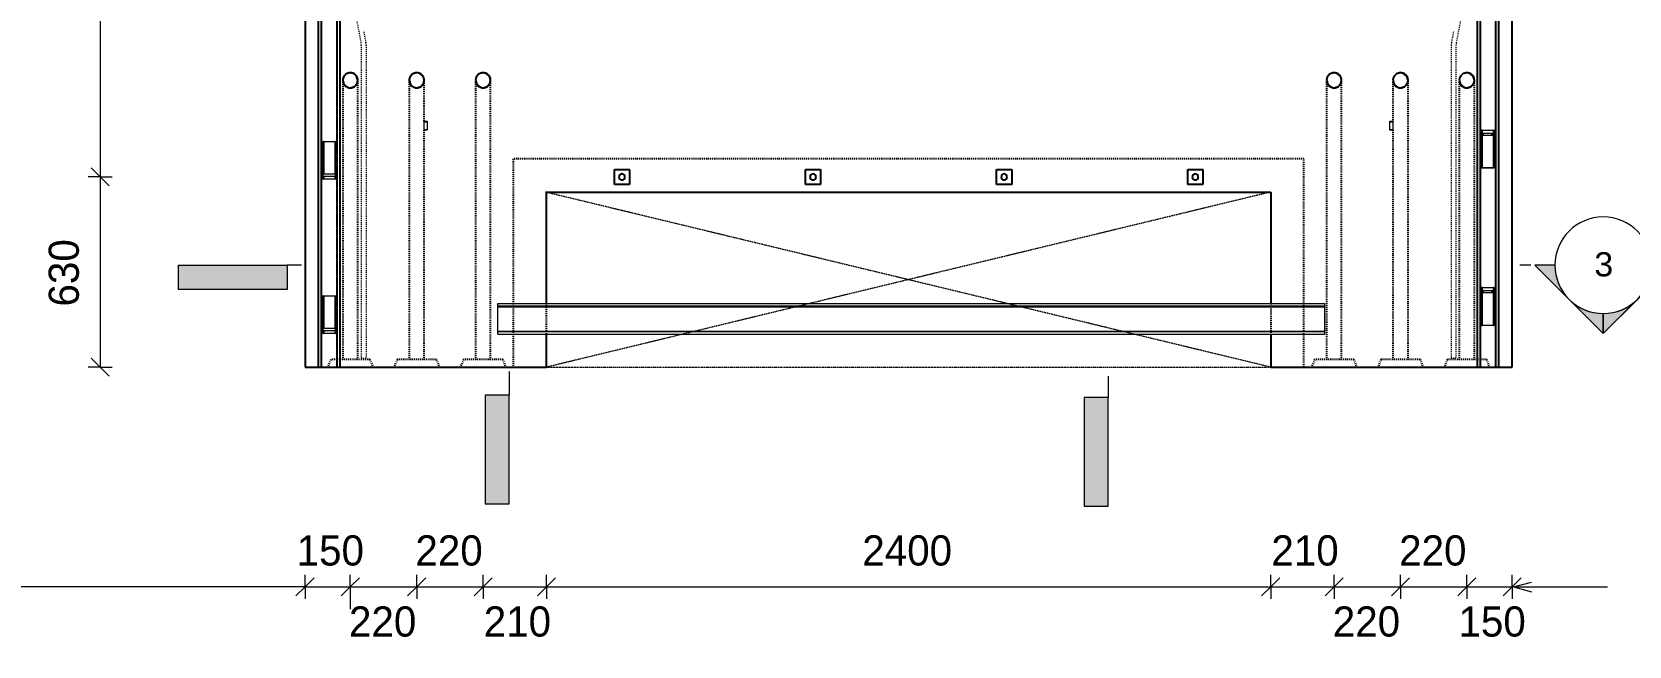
# Model space of a CAD drawing. Header units: millimetres. Extents: x -34201 to -21230, y 2346 to 10832.
# Drawn here: x -31355 to -26063, y 2346 to 4380 of the extents above; entities that cross this region are included whole.
import ezdxf

# ---------------------------------------------------------------- set-up
doc = ezdxf.new("R2010")
doc.units = ezdxf.units.MM
doc.linetypes.add('Dash', pattern=[6.36, 3.18, -3.18])
doc.linetypes.add('Overhead', pattern=[3.97, 2.38, -1.59])
for name, color, linetype, lineweight in [('A-ANNO-DIMS', 211, 'Continuous', 9), ('A-ANNO-DIMS-40', 211, 'Continuous', 9), ('A-DETL-MBND', 5, 'Continuous', 18), ('A-FLOR-OVHD', 1, 'Overhead', 18), ('A-GENM', 13, 'Continuous', 18), ('A-GENM-HDLN', 13, 'Dash', 18), ('A-WALL', 113, 'Continuous', 25), ('A-WALL-HDLN', 110, 'Dash', 25), ('G-ANNO-SYMB', 111, 'Continuous', 9), ('G-ANNO-TEXT', 231, 'Continuous', 9), ('S-BEAM', 12, 'Continuous', 18), ('S-RBAR', 171, 'Continuous', 18)]:
    doc.layers.add(name, color=color, linetype=linetype, lineweight=lineweight)
doc.styles.add('Arial', font='arial.ttf', dxfattribs={"height": 80})
doc.styles.add('Nirmala UI Semilight', font='NirmalaS.ttf', dxfattribs={"height": 100})
doc.dimstyles.new('Diagonal_-_2_5mm_NI_UI', dxfattribs={"dimscale": 304.8, "dimtxt": 104.736395, "dimasz": 0.19685, "dimexe": 0.131234, "dimexo": 0.0625, "dimgap": 0.131234, "dimtad": 1, "dimdec": 4, "dimzin": 0, "dimdsep": 46, "dimtxsty": 'Nirmala UI Semilight', "dimblk1": 'OBLIQUE', "dimblk2": 'OBLIQUE', "dimsah": 1, "dimcen": 0.09, "dimazin": 0, "dimtfac": 1, "dimtdec": 4, "dimtix": 1, "dimtmove": 0, "dimatfit": 3, "dimfxl": 0.131234, "dimfxlon": 1, "dimtvp": 1, "dimtolj": 1, "dimtzin": 0, "dimarcsym": 2})
doc.dimstyles.new('Diagonal_-_2_5mm_NI_UI_2', dxfattribs={"dimscale": 304.8, "dimtxt": 104.736395, "dimasz": 0.19685, "dimexe": 0.131234, "dimexo": 0.0625, "dimgap": 0.131234, "dimtad": 1, "dimdec": 4, "dimzin": 0, "dimdsep": 46, "dimtxsty": 'Nirmala UI Semilight', "dimblk1": 'OBLIQUE', "dimblk2": 'OBLIQUE', "dimsah": 1, "dimcen": 0.09, "dimazin": 0, "dimtfac": 1, "dimtdec": 4, "dimtix": 1, "dimtmove": 2, "dimatfit": 3, "dimfxl": 0.131234, "dimfxlon": 1, "dimtvp": 1, "dimtolj": 1, "dimtzin": 0, "dimarcsym": 2})

# ---------------------------------------------------------------- blocks, each defined once
blk = doc.blocks.new('loopbox down bent - Wire Loop-600440-Elevation Front')
at = {"layer": 'A-GENM'}
for p, q in [((-30391.4, 4017.2), (-30391.4, 3906.8)), ((-30390.2, 4017.2), (-30391.4, 4017.2)), ((-30390.2, 4017.2), (-30388.6, 4017.2)), ((-30388.6, 4017.2), (-30388.6, 3908.7)), ((-30388.6, 4017.2), (-30352.2, 4017.2)), ((-30352.2, 4016.3), (-30388.6, 4016.3)), ((-30352.2, 4017.2), (-30350.6, 4017.2)), ((-30352.2, 4017.2), (-30352.2, 3908.7)), ((-30349.4, 4017.2), (-30350.6, 4017.2)), ((-30349.4, 3904.8), (-30349.4, 4017.2)), ((-30391.4, 3906.7), (-30391.4, 3892.3)), ((-30391.4, 3892.3), (-30390.2, 3892.3)), ((-30388.6, 3892.3), (-30390.2, 3892.3)), ((-30388.9, 3908.8), (-30388.7, 3908.8)), ((-30388.7, 3902.7), (-30388.9, 3902.7)), ((-30388.6, 3902.8), (-30388.6, 3892.3)), ((-30388.6, 3893.1), (-30352.2, 3893.1)), ((-30352.2, 3892.3), (-30388.6, 3892.3)), ((-30352.2, 3902.8), (-30352.2, 3892.3)), ((-30350.6, 3892.3), (-30352.2, 3892.3)), ((-30352.1, 3908.8), (-30351.9, 3908.8)), ((-30351.9, 3902.7), (-30352.1, 3902.7)), ((-30350.6, 3892.3), (-30349.4, 3892.3)), ((-30349.4, 3892.3), (-30349.4, 3904.7))]:
    blk.add_line(p, q, dxfattribs=at)
at = {"layer": 'A-GENM', "flags": 128}
for points in [[(-30391.9, 3905.7), (-30390.5, 3908.3), (-30388.9, 3908.8)], [(-30388.9, 3902.7), (-30391.5, 3904.1), (-30391.9, 3905.7)], [(-30351.9, 3908.8), (-30355.9, 3908.8), (-30366.1, 3908.8), (-30378.2, 3908.8), (-30386.9, 3908.8), (-30388.9, 3908.8)], [(-30388.9, 3902.7), (-30384.9, 3902.7), (-30374.7, 3902.7), (-30362.6, 3902.7), (-30353.9, 3902.7), (-30351.9, 3902.7)], [(-30351.9, 3908.8), (-30349.3, 3907.4), (-30348.8, 3905.7)], [(-30348.8, 3905.7), (-30350.2, 3903.2), (-30351.9, 3902.7)]]:
    blk.add_lwpolyline(points, dxfattribs=at)
at = {"layer": 'A-GENM'}
for start_param, end_param in [(0.108567, 0.261672), (2.87992, 3.101861), (5.759587, 6.174619), (3.255247, 3.349095)]:
    blk.add_ellipse((-30384.8, 3905.7), major_axis=(0, 3.04), ratio=0.992467, start_param=start_param, end_param=end_param, dxfattribs=at)
blk = doc.blocks.new('RR spread anchor face based - RR-SA-2_5-150-614724-Elevation Front')
at = {"layer": 'A-GENM'}
for p, q in [((-30055.393947, 5412.25), (-30055.393947, 5414.75)), ((-30055.393947, 5414.75), (-30045.393947, 5414.75)), ((-30055.393947, 5387.25), (-30055.393947, 5412.25)), ((-30055.393947, 5412.25), (-30045.393947, 5412.25)), ((-30045.393947, 5414.75), (-30045.393947, 5412.25)), ((-30045.393947, 5412.25), (-30045.393947, 5387.25)), ((-30055.393947, 5384.75), (-30055.393947, 5387.25)), ((-30055.393947, 5387.25), (-30045.393947, 5387.25)), ((-30045.393947, 5384.75), (-30055.393947, 5384.75)), ((-30045.393947, 5387.25), (-30045.393947, 5384.75))]:
    blk.add_line(p, q, dxfattribs=at)
blk = doc.blocks.new('M_Linear Stiffener-Channel - C100X8-5379209-Elevation Front')
at = {"layer": 'S-BEAM'}
for p, q in [((-29812, 6108.3), (-29812, 6115.8)), ((-29812, 6115.8), (-27072, 6115.8)), ((-29812, 6105.1), (-29812, 6108.3)), ((-29812, 6108.3), (-27072, 6108.3)), ((-29812, 6024.4), (-29812, 6105.1)), ((-29812, 6105.1), (-27072, 6105.1)), ((-27072, 6115.8), (-27072, 6108.3)), ((-27072, 6108.3), (-27072, 6105.1)), ((-27072, 6105.1), (-27072, 6024.4)), ((-29812, 6021.3), (-29812, 6024.4)), ((-29812, 6024.4), (-27072, 6024.4)), ((-29812, 6013.8), (-29812, 6021.3)), ((-27072, 6021.3), (-29812, 6021.3)), ((-29812, 6013.8), (-27072, 6013.8)), ((-27072, 6024.4), (-27072, 6021.3)), ((-27072, 6021.3), (-27072, 6013.8))]:
    blk.add_line(p, q, dxfattribs=at)
blk = doc.blocks.new('loopbox down bent - Wire Loop-V4-Elevation Front')
at = {"layer": 'A-GENM'}
for p, q in [((-26551.4, 5617.2), (-26551.4, 5604.8)), ((-26550.2, 5617.2), (-26551.4, 5617.2)), ((-26550.2, 5617.2), (-26548.6, 5617.2)), ((-26548.6, 5606.7), (-26548.6, 5617.2)), ((-26548.6, 5617.2), (-26512.2, 5617.2)), ((-26512.2, 5616.4), (-26548.6, 5616.4)), ((-26512.2, 5617.2), (-26510.6, 5617.2)), ((-26512.2, 5606.7), (-26512.2, 5617.2)), ((-26509.4, 5617.2), (-26510.6, 5617.2)), ((-26509.4, 5602.8), (-26509.4, 5617.2)), ((-26551.4, 5604.7), (-26551.4, 5492.3)), ((-26548.9, 5606.8), (-26548.7, 5606.8)), ((-26548.7, 5600.7), (-26548.9, 5600.7)), ((-26548.6, 5492.3), (-26548.6, 5600.8)), ((-26512.2, 5492.3), (-26512.2, 5600.8)), ((-26512.1, 5606.8), (-26511.9, 5606.8)), ((-26511.9, 5600.7), (-26512.1, 5600.7)), ((-26509.4, 5492.3), (-26509.4, 5602.7)), ((-26551.4, 5492.3), (-26550.2, 5492.3)), ((-26548.6, 5492.3), (-26550.2, 5492.3)), ((-26548.6, 5493.2), (-26512.2, 5493.2)), ((-26512.2, 5492.3), (-26548.6, 5492.3)), ((-26510.6, 5492.3), (-26512.2, 5492.3)), ((-26510.6, 5492.3), (-26509.4, 5492.3))]:
    blk.add_line(p, q, dxfattribs=at)
at = {"layer": 'A-GENM', "flags": 128}
for points in [[(-26551.9, 5603.7), (-26550.5, 5606.3), (-26548.9, 5606.8)], [(-26548.9, 5600.7), (-26551.5, 5602.1), (-26551.9, 5603.7)], [(-26548.9, 5606.8), (-26546.3, 5605.4), (-26545.9, 5603.7)], [(-26511.9, 5606.8), (-26515.9, 5606.8), (-26526.1, 5606.8), (-26538.2, 5606.8), (-26546.9, 5606.8), (-26548.9, 5606.8)], [(-26545.9, 5603.7), (-26547.3, 5601.2), (-26548.9, 5600.7)], [(-26548.9, 5600.7), (-26544.9, 5600.7), (-26534.7, 5600.7), (-26522.6, 5600.7), (-26513.9, 5600.7), (-26511.9, 5600.7)], [(-26514.9, 5603.7), (-26513.5, 5606.3), (-26511.9, 5606.8)], [(-26511.9, 5600.7), (-26514.4, 5602.1), (-26514.9, 5603.7)], [(-26511.9, 5606.8), (-26509.3, 5605.4), (-26508.8, 5603.7)], [(-26508.8, 5603.7), (-26510.2, 5601.2), (-26511.9, 5600.7)]]:
    blk.add_lwpolyline(points, dxfattribs=at)
at = {"layer": 'A-GENM'}
for start_param, end_param in [(2.617994, 3.033026), (0.113655, 0.207502), (6.021513, 6.243453), (3.250159, 3.403265)]:
    blk.add_ellipse((-26515.9, 5603.7), major_axis=(0, 3.04), ratio=0.992467, start_param=start_param, end_param=end_param, dxfattribs=at)
at = {"layer": 'A-GENM-HDLN'}
for p, q in [((-26550.6, 5606.3), (-26550.6, 5617.2)), ((-26550.6, 5616.4), (-26550.6, 5617.2)), ((-26548.6, 5616.4), (-26550.6, 5616.4)), ((-26510.2, 5616.4), (-26512.1, 5616.4)), ((-26510.2, 5601.4), (-26510.2, 5617.2)), ((-26510.2, 5617.2), (-26510.2, 5616.4)), ((-26550.6, 5492.3), (-26550.6, 5606.1)), ((-26548.6, 5600.8), (-26548.6, 5606.7)), ((-26512.2, 5600.8), (-26512.2, 5606.7)), ((-26510.2, 5492.3), (-26510.2, 5601.2)), ((-26550.6, 5493.2), (-26548.6, 5493.2)), ((-26550.6, 5492.3), (-26550.6, 5493.2)), ((-26512.1, 5493.2), (-26510.2, 5493.2)), ((-26510.2, 5493.2), (-26510.2, 5492.3))]:
    blk.add_line(p, q, dxfattribs=at)
for start_param, end_param in [(0.223854, 1.570796), (1.570796, 2.617994), (5.759587, 6.021386), (3.403392, 3.665191)]:
    blk.add_ellipse((-26515.9, 5603.7), major_axis=(0, 3.04), ratio=0.992467, start_param=start_param, end_param=end_param, dxfattribs=at)
blk = doc.blocks.new('Detail View - M_Section Tail - Filled Horizontal-14034-Elevation Front')
at = {"layer": 'G-ANNO-SYMB'}
blk.add_hatch(color=256, dxfattribs=at).paths.add_polyline_path([(-30510, 3527.3), (-30510, 3607.3), (-30870, 3607.3), (-30870, 3527.3)])
for p, q in [((-30870, 3527.3), (-30870, 3607.3)), ((-30870, 3607.3), (-30510, 3607.3)), ((-30510, 3607.3), (-30510, 3527.3)), ((-30510, 3527.3), (-30870, 3527.3))]:
    blk.add_line(p, q, dxfattribs=at)
blk = doc.blocks.new('Detail View - M_Section Head - Filled SHOP DWG-600895-Elevation Front')
at = {"layer": 'G-ANNO-SYMB'}
h = blk.add_hatch(color=256, dxfattribs=at)
edge = h.paths.add_edge_path()
edge.add_line((-26374.8, 3607.3), (-26308.5, 3607.3))
edge.add_arc((-26148.5, 3607.3), 160, 180, 225)
edge.add_line((-26261.6, 3494.2), (-26374.8, 3607.3))
h = blk.add_hatch(color=256, dxfattribs=at)
edge = h.paths.add_edge_path()
edge.add_line((-25922.2, 3607.3), (-26035.4, 3494.2))
edge.add_arc((-26148.5, 3607.3), 160, 315, 360)
edge.add_line((-25988.5, 3607.3), (-25922.2, 3607.3))
h = blk.add_hatch(color=256, dxfattribs=at)
edge = h.paths.add_edge_path()
edge.add_line((-26148.5, 3381.1), (-26261.6, 3494.2))
edge.add_arc((-26148.5, 3607.3), 160, 225, 270)
edge.add_line((-26148.5, 3447.3), (-26148.5, 3381.1))
h = blk.add_hatch(color=256, dxfattribs=at)
edge = h.paths.add_edge_path()
edge.add_line((-26148.5, 3381.1), (-26148.5, 3447.3))
edge.add_arc((-26148.5, 3607.3), 160, 270, 315)
edge.add_line((-26035.4, 3494.2), (-26148.5, 3381.1))
for p, q in [((-26148.5, 3381.1), (-26374.8, 3607.3)), ((-26308.5, 3607.3), (-26374.8, 3607.3)), ((-26374.8, 3607.3), (-26261.6, 3494.2)), ((-26308.5, 3607.3), (-26374.8, 3607.3)), ((-26148.5, 3381.1), (-25922.2, 3607.3)), ((-26035.4, 3494.2), (-25922.2, 3607.3)), ((-25988.5, 3607.3), (-25922.2, 3607.3)), ((-25922.2, 3607.3), (-25988.5, 3607.3)), ((-26261.6, 3494.2), (-26148.5, 3381.1)), ((-26148.5, 3381.1), (-26035.4, 3494.2)), ((-26148.5, 3447.3), (-26148.5, 3381.1)), ((-26148.5, 3381.1), (-26148.5, 3447.3))]:
    blk.add_line(p, q, dxfattribs=at)
for start, end in [(360, 180), (180, 360), (180, 225), (315, 0), (225, 270), (270, 315)]:
    blk.add_arc((-26148.5, 3607.3), 160, start, end, dxfattribs=at)
blk = doc.blocks.new('DIMBLOCK38-Elevation Front')
at = {"layer": 'A-ANNO-DIMS-40'}
for p, q in [((-30450.4, 2542.5), (-30480.4, 2512.5)), ((-30450.4, 2542.5), (-30450.4, 2582.5)), ((-30450.4, 2542.5), (-30420.4, 2572.5)), ((-30450.4, 2542.5), (-30300.4, 2542.5)), ((-30450.4, 2542.5), (-30450.4, 2502.5)), ((-30300.4, 2542.5), (-30330.4, 2512.5)), ((-30300.4, 2542.5), (-30300.4, 2582.5)), ((-30300.4, 2542.5), (-30270.4, 2572.5)), ((-30300.4, 2542.5), (-30300.4, 2468.4))]:
    blk.add_line(p, q, dxfattribs=at)
at = {"layer": 'A-ANNO-DIMS-40', "color": 0, "insert": (-30478.2, 2713), "char_height": 100, "width": 246.797, "attachment_point": 1, "line_spacing_factor": 1.142579, "style": 'Nirmala UI Semilight'}
blk.add_mtext('150', dxfattribs=at)
blk = doc.blocks.new('_Oblique')
at = {"color": 0, "linetype": 'ByBlock', "lineweight": -2}
blk.add_line((-0.5, -0.5), (0.5, 0.5), dxfattribs=at)
blk = doc.blocks.new('DIMBLOCK39-Elevation Front')
at = {"layer": 'A-ANNO-DIMS-40'}
for p, q in [((-30300.4, 2542.5), (-30330.4, 2512.5)), ((-30300.4, 2542.5), (-30300.4, 2582.5)), ((-30300.4, 2542.5), (-30270.4, 2572.5)), ((-30300.4, 2542.5), (-30080.4, 2542.5)), ((-30300.4, 2542.5), (-30300.4, 2468.4)), ((-30080.4, 2542.5), (-30110.4, 2512.5)), ((-30080.4, 2542.5), (-30080.4, 2582.5)), ((-30080.4, 2542.5), (-30050.4, 2572.5)), ((-30080.4, 2542.5), (-30080.4, 2502.5))]:
    blk.add_line(p, q, dxfattribs=at)
at = {"layer": 'A-ANNO-DIMS-40', "color": 0, "insert": (-30304.7, 2477.7), "char_height": 100, "width": 274.219, "attachment_point": 1, "line_spacing_factor": 1.142579, "style": 'Nirmala UI Semilight'}
blk.add_mtext('220', dxfattribs=at)
blk = doc.blocks.new('DIMBLOCK40-Elevation Front')
at = {"layer": 'A-ANNO-DIMS-40'}
for p, q in [((-30080.4, 2542.5), (-30110.4, 2512.5)), ((-30080.4, 2542.5), (-30080.4, 2582.5)), ((-30080.4, 2542.5), (-30050.4, 2572.5)), ((-30080.4, 2542.5), (-29860.4, 2542.5)), ((-30080.4, 2542.5), (-30080.4, 2502.5)), ((-29860.4, 2542.5), (-29890.4, 2512.5)), ((-29860.4, 2542.5), (-29860.4, 2582.5)), ((-29860.4, 2542.5), (-29830.4, 2572.5)), ((-29860.4, 2542.5), (-29860.4, 2502.5))]:
    blk.add_line(p, q, dxfattribs=at)
at = {"layer": 'A-ANNO-DIMS-40', "color": 0, "insert": (-30084.7, 2713), "char_height": 100, "width": 274.219, "attachment_point": 1, "line_spacing_factor": 1.142579, "style": 'Nirmala UI Semilight'}
blk.add_mtext('220', dxfattribs=at)
blk = doc.blocks.new('DIMBLOCK41-Elevation Front')
at = {"layer": 'A-ANNO-DIMS-40'}
for p, q in [((-29860.4, 2542.5), (-29890.4, 2512.5)), ((-29860.4, 2542.5), (-29860.4, 2582.5)), ((-29860.4, 2542.5), (-29830.4, 2572.5)), ((-29860.4, 2542.5), (-29650.4, 2542.5)), ((-29860.4, 2542.5), (-29860.4, 2502.5)), ((-29650.4, 2542.5), (-29680.4, 2512.5)), ((-29650.4, 2542.5), (-29650.4, 2582.5)), ((-29650.4, 2542.5), (-29620.4, 2572.5)), ((-29650.4, 2542.5), (-29650.4, 2502.5))]:
    blk.add_line(p, q, dxfattribs=at)
at = {"layer": 'A-ANNO-DIMS-40', "color": 0, "insert": (-29858.2, 2477.7), "char_height": 100, "width": 246.797, "attachment_point": 1, "line_spacing_factor": 1.142579, "style": 'Nirmala UI Semilight'}
blk.add_mtext('210', dxfattribs=at)
blk = doc.blocks.new('DIMBLOCK42-Elevation Front')
at = {"layer": 'A-ANNO-DIMS-40'}
for p, q in [((-29650.4, 2542.5), (-29680.4, 2512.5)), ((-29650.4, 2542.5), (-29650.4, 2582.5)), ((-29650.4, 2542.5), (-29620.4, 2572.5)), ((-29650.4, 2542.5), (-27250.4, 2542.5)), ((-29650.4, 2542.5), (-29650.4, 2502.5)), ((-27250.4, 2542.5), (-27280.4, 2512.5)), ((-27250.4, 2542.5), (-27250.4, 2582.5)), ((-27250.4, 2542.5), (-27220.4, 2572.5)), ((-27250.4, 2542.5), (-27250.4, 2502.5))]:
    blk.add_line(p, q, dxfattribs=at)
at = {"layer": 'A-ANNO-DIMS-40', "color": 0, "insert": (-28603.7, 2713), "char_height": 100, "width": 367.91, "attachment_point": 1, "line_spacing_factor": 1.142579, "style": 'Nirmala UI Semilight'}
blk.add_mtext('2400', dxfattribs=at)
blk = doc.blocks.new('DIMBLOCK43-Elevation Front')
at = {"layer": 'A-ANNO-DIMS-40'}
for p, q in [((-27250.4, 2542.5), (-27280.4, 2512.5)), ((-27250.4, 2542.5), (-27250.4, 2582.5)), ((-27250.4, 2542.5), (-27220.4, 2572.5)), ((-27250.4, 2542.5), (-27040.4, 2542.5)), ((-27250.4, 2542.5), (-27250.4, 2502.5)), ((-27040.4, 2542.5), (-27070.4, 2512.5)), ((-27040.4, 2542.5), (-27040.4, 2582.5)), ((-27040.4, 2542.5), (-27010.4, 2572.5)), ((-27040.4, 2542.5), (-27040.4, 2502.5))]:
    blk.add_line(p, q, dxfattribs=at)
at = {"layer": 'A-ANNO-DIMS-40', "color": 0, "insert": (-27248.2, 2713), "char_height": 100, "width": 246.797, "attachment_point": 1, "line_spacing_factor": 1.142579, "style": 'Nirmala UI Semilight'}
blk.add_mtext('210', dxfattribs=at)
blk = doc.blocks.new('DIMBLOCK44-Elevation Front')
at = {"layer": 'A-ANNO-DIMS-40'}
for p, q in [((-27040.4, 2542.5), (-27070.4, 2512.5)), ((-27040.4, 2542.5), (-27040.4, 2582.5)), ((-27040.4, 2542.5), (-27010.4, 2572.5)), ((-27040.4, 2542.5), (-26820.4, 2542.5)), ((-27040.4, 2542.5), (-27040.4, 2502.5)), ((-26820.4, 2542.5), (-26850.4, 2512.5)), ((-26820.4, 2542.5), (-26820.4, 2582.5)), ((-26820.4, 2542.5), (-26790.4, 2572.5)), ((-26820.4, 2542.5), (-26820.4, 2502.5))]:
    blk.add_line(p, q, dxfattribs=at)
at = {"layer": 'A-ANNO-DIMS-40', "color": 0, "insert": (-27044.7, 2477.7), "char_height": 100, "width": 274.219, "attachment_point": 1, "line_spacing_factor": 1.142579, "style": 'Nirmala UI Semilight'}
blk.add_mtext('220', dxfattribs=at)
blk = doc.blocks.new('DIMBLOCK45-Elevation Front')
at = {"layer": 'A-ANNO-DIMS-40'}
for p, q in [((-26820.4, 2542.5), (-26850.4, 2512.5)), ((-26820.4, 2542.5), (-26820.4, 2582.5)), ((-26820.4, 2542.5), (-26790.4, 2572.5)), ((-26820.4, 2542.5), (-26600.4, 2542.5)), ((-26820.4, 2542.5), (-26820.4, 2502.5)), ((-26600.4, 2542.5), (-26630.4, 2512.5)), ((-26600.4, 2542.5), (-26600.4, 2582.5)), ((-26600.4, 2542.5), (-26570.4, 2572.5)), ((-26600.4, 2542.5), (-26600.4, 2502.5))]:
    blk.add_line(p, q, dxfattribs=at)
at = {"layer": 'A-ANNO-DIMS-40', "color": 0, "insert": (-26824.7, 2713), "char_height": 100, "width": 274.219, "attachment_point": 1, "line_spacing_factor": 1.142579, "style": 'Nirmala UI Semilight'}
blk.add_mtext('220', dxfattribs=at)
blk = doc.blocks.new('DIMBLOCK46-Elevation Front')
at = {"layer": 'A-ANNO-DIMS-40'}
for p, q in [((-26600.4, 2542.5), (-26630.4, 2512.5)), ((-26600.4, 2542.5), (-26600.4, 2582.5)), ((-26600.4, 2542.5), (-26570.4, 2572.5)), ((-26600.4, 2542.5), (-26450.4, 2542.5)), ((-26600.4, 2542.5), (-26600.4, 2502.5)), ((-26450.4, 2542.5), (-26480.4, 2512.5)), ((-26450.4, 2542.5), (-26450.4, 2582.5)), ((-26450.4, 2542.5), (-26420.4, 2572.5)), ((-26450.4, 2542.5), (-26450.4, 2502.5))]:
    blk.add_line(p, q, dxfattribs=at)
at = {"layer": 'A-ANNO-DIMS-40', "color": 0, "insert": (-26628.2, 2477.7), "char_height": 100, "width": 246.797, "attachment_point": 1, "line_spacing_factor": 1.142579, "style": 'Nirmala UI Semilight'}
blk.add_mtext('150', dxfattribs=at)
blk = doc.blocks.new('DIMBLOCK95-Elevation Front')
at = {"layer": 'A-ANNO-DIMS-40'}
for p, q in [((-31129.4, 6199.7), (-31169.4, 6199.7)), ((-31129.4, 6199.7), (-31159.4, 6229.7)), ((-31129.4, 6199.7), (-31129.4, 3899.8)), ((-31129.4, 6199.7), (-31099.4, 6169.7)), ((-31129.4, 6199.7), (-31089.4, 6199.7)), ((-31129.4, 3899.8), (-31159.4, 3929.8)), ((-31129.4, 3899.8), (-31169.4, 3899.8)), ((-31129.4, 3899.8), (-31099.4, 3869.8)), ((-31129.4, 3899.8), (-31089.4, 3899.8))]:
    blk.add_line(p, q, dxfattribs=at)
at = {"layer": 'A-ANNO-DIMS-40', "color": 0, "insert": (-31299.9, 4897.4), "char_height": 100, "width": 365.625, "attachment_point": 1, "rotation": 90, "line_spacing_factor": 1.142579, "style": 'Nirmala UI Semilight'}
blk.add_mtext('2300', dxfattribs=at)
blk = doc.blocks.new('DIMBLOCK96-Elevation Front')
at = {"layer": 'A-ANNO-DIMS-40'}
for p, q in [((-31129.4, 3899.8), (-31159.4, 3929.8)), ((-31129.4, 3899.8), (-31169.4, 3899.8)), ((-31129.4, 3899.8), (-31129.4, 3269.8)), ((-31129.4, 3899.8), (-31099.4, 3869.8)), ((-31129.4, 3899.8), (-31089.4, 3899.8)), ((-31129.4, 3269.8), (-31159.4, 3299.8)), ((-31129.4, 3269.8), (-31169.4, 3269.8)), ((-31129.4, 3269.8), (-31099.4, 3239.8)), ((-31129.4, 3269.8), (-31089.4, 3269.8))]:
    blk.add_line(p, q, dxfattribs=at)
at = {"layer": 'A-ANNO-DIMS-40', "color": 0, "insert": (-31299.9, 3470.5), "char_height": 100, "width": 274.219, "attachment_point": 1, "rotation": 90, "line_spacing_factor": 1.142579, "style": 'Nirmala UI Semilight'}
blk.add_mtext('630', dxfattribs=at)

msp = doc.modelspace()

# ---------------------------------------------------------------- linework, layer by layer
at = {"layer": 'A-DETL-MBND'}
msp.add_line((-30450.39395, 2542.48443), (-31769.41058, 2542.48443), dxfattribs=at)
at = {"layer": 'A-FLOR-OVHD'}
for p, q in [((-27250.39395, 3269.75), (-29654.8997, 3849.75)), ((-27250.39395, 3849.75), (-29650.39395, 3269.75)), ((-29650.39395, 3269.75), (-27250.39395, 3269.75))]:
    msp.add_line(p, q, dxfattribs=at)
at = {"layer": 'A-WALL'}
for p, q in [((-30450.39395, 6199.75), (-30450.39395, 3269.75)), ((-30405.39395, 3269.75), (-30405.39395, 6199.75)), ((-30395.39395, 3269.75), (-30395.39395, 6199.75)), ((-30345.39395, 6199.75), (-30345.39395, 3269.75)), ((-30335.39395, 6199.75), (-30335.39395, 3269.75)), ((-26565.39395, 3269.75), (-26565.39395, 6199.75)), ((-26555.39395, 3269.75), (-26555.39395, 6199.75)), ((-26505.39395, 6199.75), (-26505.39395, 3269.75)), ((-26495.39395, 6199.75), (-26495.39395, 3269.75)), ((-26450.39395, 3269.75), (-26450.39395, 6199.75)), ((-29425.39395, 3924.75), (-29375.39395, 3924.75)), ((-29425.39395, 3874.75), (-29425.39395, 3924.75)), ((-29375.39395, 3924.75), (-29375.39395, 3874.75)), ((-28792.09395, 3924.75), (-28742.09395, 3924.75)), ((-28792.09395, 3874.75), (-28792.09395, 3924.75)), ((-28742.09395, 3924.75), (-28742.09395, 3874.75)), ((-28158.69395, 3924.75), (-28108.69395, 3924.75)), ((-28158.69395, 3874.75), (-28158.69395, 3924.75)), ((-28108.69395, 3924.75), (-28108.69395, 3874.75)), ((-27525.39395, 3924.75), (-27475.39395, 3924.75)), ((-27525.39395, 3874.75), (-27525.39395, 3924.75)), ((-27475.39395, 3924.75), (-27475.39395, 3874.75)), ((-29375.39395, 3874.75), (-29425.39395, 3874.75)), ((-28742.09395, 3874.75), (-28792.09395, 3874.75)), ((-28108.69395, 3874.75), (-28158.69395, 3874.75)), ((-27475.39395, 3874.75), (-27525.39395, 3874.75)), ((-29650.39395, 3480.75), (-29650.39395, 3849.75)), ((-29650.39395, 3849.75), (-27250.39395, 3849.75)), ((-27250.39395, 3849.75), (-27250.39395, 3480.75)), ((-29650.39395, 3269.75), (-29650.39395, 3378.75)), ((-27250.39395, 3378.75), (-27250.39395, 3269.75)), ((-30450.39395, 3269.75), (-29650.39395, 3269.75)), ((-27250.39395, 3269.75), (-26450.39395, 3269.75))]:
    msp.add_line(p, q, dxfattribs=at)
at = {"layer": 'A-WALL', "flags": 128}
for points in [[(-30300.39395, 4244.75), (-30313.99043, 4240.72941), (-30323.21364, 4229.96085), (-30325.39395, 4219.75)], [(-30275.39395, 4219.75), (-30279.41454, 4233.34648), (-30290.18309, 4242.5697), (-30300.39395, 4244.75)], [(-30080.39395, 4244.75), (-30093.99043, 4240.72941), (-30103.21364, 4229.96085), (-30105.39395, 4219.75)], [(-30055.39395, 4219.75), (-30059.41454, 4233.34648), (-30070.18309, 4242.5697), (-30080.39395, 4244.75)], [(-29860.39395, 4244.75), (-29873.99043, 4240.72941), (-29883.21364, 4229.96085), (-29885.39395, 4219.75)], [(-29835.39395, 4219.75), (-29839.41454, 4233.34648), (-29850.18309, 4242.5697), (-29860.39395, 4244.75)], [(-27040.39395, 4244.75), (-27053.99043, 4240.72941), (-27063.21364, 4229.96085), (-27065.39395, 4219.75)], [(-27015.39395, 4219.75), (-27019.41454, 4233.34648), (-27030.18309, 4242.5697), (-27040.39395, 4244.75)], [(-26820.39395, 4244.75), (-26833.99043, 4240.72941), (-26843.21364, 4229.96085), (-26845.39395, 4219.75)], [(-26795.39395, 4219.75), (-26799.41454, 4233.34648), (-26810.18309, 4242.5697), (-26820.39395, 4244.75)], [(-26600.39395, 4244.75), (-26613.99043, 4240.72941), (-26623.21364, 4229.96085), (-26625.39395, 4219.75)], [(-26575.39395, 4219.75), (-26579.41454, 4233.34648), (-26590.18309, 4242.5697), (-26600.39395, 4244.75)], [(-30325.39395, 4219.75), (-30321.37336, 4206.15352), (-30310.6048, 4196.9303), (-30300.39395, 4194.75)], [(-30300.39395, 4194.75), (-30286.79746, 4198.77059), (-30277.57425, 4209.53915), (-30275.39395, 4219.75)], [(-30275.39395, 4214.73349), (-30275.39395, 4218.40683), (-30275.39395, 4219.75)], [(-30105.39395, 4219.75), (-30101.37336, 4206.15352), (-30090.6048, 4196.9303), (-30080.39395, 4194.75)], [(-30080.39395, 4194.75), (-30066.79746, 4198.77059), (-30057.57425, 4209.53915), (-30055.39395, 4219.75)], [(-30055.39395, 4214.73349), (-30055.39395, 4218.40683), (-30055.39395, 4219.75)], [(-29885.39395, 4219.75), (-29881.37336, 4206.15352), (-29870.6048, 4196.9303), (-29860.39395, 4194.75)], [(-29860.39395, 4194.75), (-29846.79746, 4198.77059), (-29837.57425, 4209.53915), (-29835.39395, 4219.75)], [(-29835.39395, 4214.73349), (-29835.39395, 4218.40683), (-29835.39395, 4219.75)], [(-27065.39395, 4219.75), (-27061.37336, 4206.15352), (-27050.6048, 4196.9303), (-27040.39395, 4194.75)], [(-27040.39395, 4194.75), (-27026.79746, 4198.77059), (-27017.57425, 4209.53915), (-27015.39395, 4219.75)], [(-27015.39395, 4214.73349), (-27015.39395, 4218.40683), (-27015.39395, 4219.75)], [(-26845.39395, 4219.75), (-26841.37336, 4206.15352), (-26830.6048, 4196.9303), (-26820.39395, 4194.75)], [(-26820.39395, 4194.75), (-26806.79746, 4198.77059), (-26797.57425, 4209.53915), (-26795.39395, 4219.75)], [(-26795.39395, 4214.73349), (-26795.39395, 4218.40683), (-26795.39395, 4219.75)], [(-26625.39395, 4219.75), (-26621.37336, 4206.15352), (-26610.6048, 4196.9303), (-26600.39395, 4194.75)], [(-26600.39395, 4194.75), (-26586.79746, 4198.77059), (-26577.57425, 4209.53915), (-26575.39395, 4219.75)], [(-26575.39395, 4214.73349), (-26575.39395, 4218.40683), (-26575.39395, 4219.75)]]:
    msp.add_lwpolyline(points, dxfattribs=at)
at = {"layer": 'A-WALL'}
for centre, radius, start, end in [((-30300.39395, 4219.75), 25, 124.91212201, 154.11708336), ((-30300.39395, 4219.75), 25, 122.44816864, 123.90411863), ((-30300.39395, 4219.75), 25, 90.72854384, 121.81475508), ((-30300.39395, 4219.75), 25, 69.06057072, 88.56601267), ((-30300.39395, 4219.75), 25, 64.80565983, 67.80492301), ((-30300.39395, 4219.75), 25, 34.93872002, 64.09938112), ((-30080.39395, 4219.75), 25, 124.91212201, 154.11708336), ((-30080.39395, 4219.75), 25, 122.44816864, 123.90411863), ((-30080.39395, 4219.75), 25, 90.72854384, 121.81475508), ((-30080.39395, 4219.75), 25, 69.06057072, 88.56601266), ((-30080.39395, 4219.75), 25, 64.80565983, 67.80492301), ((-30080.39395, 4219.75), 25, 34.93872002, 64.09938112), ((-29860.39395, 4219.75), 25, 124.91212201, 154.11708336), ((-29860.39395, 4219.75), 25, 122.44816864, 123.90411863), ((-29860.39395, 4219.75), 25, 90.72854384, 121.81475508), ((-29860.39395, 4219.75), 25, 69.06057072, 88.56601266), ((-29860.39395, 4219.75), 25, 64.80565983, 67.80492301), ((-29860.39395, 4219.75), 25, 34.93872002, 64.09938112), ((-27040.39395, 4219.75), 25, 124.91212201, 154.11708336), ((-27040.39395, 4219.75), 25, 122.44816864, 123.90411863), ((-27040.39395, 4219.75), 25, 90.72854384, 121.81475508), ((-27040.39395, 4219.75), 25, 69.06057072, 88.56601266), ((-27040.39395, 4219.75), 25, 64.80565983, 67.80492301), ((-27040.39395, 4219.75), 25, 34.93872002, 64.09938112), ((-26820.39395, 4219.75), 25, 124.91212201, 154.11708336), ((-26820.39395, 4219.75), 25, 122.44816864, 123.90411863), ((-26820.39395, 4219.75), 25, 90.72854384, 121.81475508), ((-26820.39395, 4219.75), 25, 69.06057072, 88.56601266), ((-26820.39395, 4219.75), 25, 64.80565983, 67.80492301), ((-26820.39395, 4219.75), 25, 34.93872002, 64.09938112), ((-26600.39395, 4219.75), 25, 124.91212201, 154.11708336), ((-26600.39395, 4219.75), 25, 122.44816864, 123.90411863), ((-26600.39395, 4219.75), 25, 90.72854384, 121.81475508), ((-26600.39395, 4219.75), 25, 69.06057072, 88.56601266), ((-26600.39395, 4219.75), 25, 64.80565983, 67.80492301), ((-26600.39395, 4219.75), 25, 34.93872002, 64.09938112), ((-30300.39395, 4219.75), 25, 180.45365512, 211.93425252), ((-30300.39395, 4219.75), 25, 158.67798034, 179.43987205), ((-30300.39395, 4219.75), 25, 154.78795759, 158.1875134), ((-30300.39395, 4219.75), 25, 212.3286712, 213.89064593), ((-30300.39395, 4219.75), 25, 214.92559471, 244.10811664), ((-30300.39395, 4219.75), 25, 244.79692431, 247.80596728), ((-30300.39395, 4219.75), 25, 249.05952645, 268.56839784), ((-30300.39395, 4219.75), 25, 270.72615516, 301.81579347), ((-30300.39395, 4219.75), 25, 302.44713025, 303.92500985), ((-30300.39395, 4219.75), 25, 304.89123079, 334.13098746), ((-30300.39395, 4219.75), 25, 32.30466284, 33.87752062), ((-30300.39395, 4219.75), 25, 0.39842693, 31.95826088), ((-30300.39395, 4219.75), 25, 334.77405349, 338.15580516), ((-30300.39395, 4219.75), 25, 338.70968858, 359.36744852), ((-30080.39395, 4219.75), 25, 180.45365512, 211.93425252), ((-30080.39395, 4219.75), 25, 158.67798034, 179.43987205), ((-30080.39395, 4219.75), 25, 154.78795759, 158.1875134), ((-30080.39395, 4219.75), 25, 212.3286712, 213.89064593), ((-30080.39395, 4219.75), 25, 214.92559471, 244.10811664), ((-30080.39395, 4219.75), 25, 244.79692431, 247.80596728), ((-30080.39395, 4219.75), 25, 249.05952645, 268.56839784), ((-30080.39395, 4219.75), 25, 270.72615516, 301.81579347), ((-30080.39395, 4219.75), 25, 302.44713025, 303.92500985), ((-30080.39395, 4219.75), 25, 304.89123079, 334.13098746), ((-30080.39395, 4219.75), 25, 32.30466284, 33.87752062), ((-30080.39395, 4219.75), 25, 0.39842693, 31.95826088), ((-30080.39395, 4219.75), 25, 334.77405349, 338.15580516), ((-30080.39395, 4219.75), 25, 338.70968858, 359.36744852), ((-29860.39395, 4219.75), 25, 180.45365512, 211.93425252), ((-29860.39395, 4219.75), 25, 158.67798034, 179.43987205), ((-29860.39395, 4219.75), 25, 154.78795759, 158.1875134), ((-29860.39395, 4219.75), 25, 212.3286712, 213.89064593), ((-29860.39395, 4219.75), 25, 214.92559471, 244.10811664), ((-29860.39395, 4219.75), 25, 244.79692431, 247.80596728), ((-29860.39395, 4219.75), 25, 249.05952645, 268.56839784), ((-29860.39395, 4219.75), 25, 270.72615516, 301.81579347), ((-29860.39395, 4219.75), 25, 302.44713025, 303.92500985), ((-29860.39395, 4219.75), 25, 304.89123079, 334.13098746), ((-29860.39395, 4219.75), 25, 32.30466284, 33.87752062), ((-29860.39395, 4219.75), 25, 0.39842693, 31.95826088), ((-29860.39395, 4219.75), 25, 334.77405349, 338.15580516), ((-29860.39395, 4219.75), 25, 338.70968858, 359.36744852), ((-27040.39395, 4219.75), 25, 180.45365512, 211.93425252), ((-27040.39395, 4219.75), 25, 158.67798034, 179.43987205), ((-27040.39395, 4219.75), 25, 154.78795759, 158.1875134), ((-27040.39395, 4219.75), 25, 212.3286712, 213.89064593), ((-27040.39395, 4219.75), 25, 214.92559471, 244.10811664), ((-27040.39395, 4219.75), 25, 244.79692431, 247.80596728), ((-27040.39395, 4219.75), 25, 249.05952645, 268.56839784), ((-27040.39395, 4219.75), 25, 270.72615516, 301.81579347), ((-27040.39395, 4219.75), 25, 302.44713025, 303.92500985), ((-27040.39395, 4219.75), 25, 304.89123079, 334.13098747), ((-27040.39395, 4219.75), 25, 32.30466284, 33.87752062), ((-27040.39395, 4219.75), 25, 0.39842693, 31.95826088), ((-27040.39395, 4219.75), 25, 334.77405349, 338.15580516), ((-27040.39395, 4219.75), 25, 338.70968858, 359.36744852), ((-26820.39395, 4219.75), 25, 180.45365512, 211.93425252), ((-26820.39395, 4219.75), 25, 158.67798034, 179.43987205), ((-26820.39395, 4219.75), 25, 154.78795759, 158.1875134), ((-26820.39395, 4219.75), 25, 212.3286712, 213.89064593), ((-26820.39395, 4219.75), 25, 214.92559471, 244.10811664), ((-26820.39395, 4219.75), 25, 244.79692431, 247.80596728), ((-26820.39395, 4219.75), 25, 249.05952645, 268.56839784), ((-26820.39395, 4219.75), 25, 270.72615516, 301.81579347), ((-26820.39395, 4219.75), 25, 302.44713025, 303.92500985), ((-26820.39395, 4219.75), 25, 304.89123079, 334.13098746), ((-26820.39395, 4219.75), 25, 32.30466284, 33.87752062), ((-26820.39395, 4219.75), 25, 0.39842693, 31.95826088), ((-26820.39395, 4219.75), 25, 334.77405349, 338.15580516), ((-26820.39395, 4219.75), 25, 338.70968858, 359.36744852), ((-26600.39395, 4219.75), 25, 180.45365512, 211.93425252), ((-26600.39395, 4219.75), 25, 158.67798034, 179.43987205), ((-26600.39395, 4219.75), 25, 154.78795759, 158.1875134), ((-26600.39395, 4219.75), 25, 212.3286712, 213.89064593), ((-26600.39395, 4219.75), 25, 214.92559471, 244.10811664), ((-26600.39395, 4219.75), 25, 244.79692431, 247.80596728), ((-26600.39395, 4219.75), 25, 249.05952645, 268.56839784), ((-26600.39395, 4219.75), 25, 270.72615516, 301.81579347), ((-26600.39395, 4219.75), 25, 302.44713025, 303.92500985), ((-26600.39395, 4219.75), 25, 304.89123079, 334.13098746), ((-26600.39395, 4219.75), 25, 32.30466284, 33.87752062), ((-26600.39395, 4219.75), 25, 0.39842693, 31.95826088), ((-26600.39395, 4219.75), 25, 334.77405349, 338.15580516), ((-26600.39395, 4219.75), 25, 338.70968858, 359.36744852), ((-29400.39395, 3899.75), 10, 0, 180), ((-29400.39395, 3899.75), 10, 180, 0), ((-28767.09395, 3899.75), 10, 0, 180), ((-28767.09395, 3899.75), 10, 180, 0), ((-28133.69395, 3899.75), 10, 0, 180), ((-28133.69395, 3899.75), 10, 180, 0), ((-27500.39395, 3899.75), 10, 0, 180), ((-27500.39395, 3899.75), 10, 180, 0)]:
    msp.add_arc(centre, radius, start, end, dxfattribs=at)
at = {"layer": 'A-WALL-HDLN'}
for p, q in [((-30325.39395, 4149.75), (-30325.39395, 3294.75)), ((-30275.39395, 3294.75), (-30275.39395, 4149.75)), ((-30105.39395, 4149.75), (-30105.39395, 3294.75)), ((-30055.39395, 4084.77219), (-30055.39395, 4149.75)), ((-29885.39395, 4149.75), (-29885.39395, 3294.75)), ((-29835.39395, 3294.75), (-29835.39395, 4149.75)), ((-27065.39395, 4149.75), (-27065.39395, 3294.75)), ((-27015.39395, 3294.75), (-27015.39395, 4149.75)), ((-26845.39395, 4149.75), (-26845.39395, 4084.77219)), ((-26795.39395, 3294.75), (-26795.39395, 4149.75)), ((-26625.39395, 4149.75), (-26625.39395, 3294.75)), ((-26575.39395, 3294.75), (-26575.39395, 4149.75)), ((-30055.39395, 3294.75), (-30055.39395, 4054.72781)), ((-26845.39395, 4054.72781), (-26845.39395, 3294.75)), ((-27140.39395, 3959.75), (-29760.39395, 3959.75)), ((-29760.39395, 3959.75), (-29760.39395, 3480.79961)), ((-27140.39395, 3480.79961), (-27140.39395, 3959.75)), ((-29760.39395, 3480.70039), (-29760.39395, 3473.29961)), ((-29760.39395, 3473.20039), (-29760.39395, 3470.19376)), ((-29760.39395, 3470.09454), (-29760.39395, 3389.40546)), ((-29650.39395, 3473.29961), (-29650.39395, 3480.70039)), ((-29650.39395, 3470.19376), (-29650.39395, 3473.20039)), ((-29650.39395, 3389.40546), (-29650.39395, 3470.09454)), ((-27250.39395, 3480.70039), (-27250.39395, 3473.29961)), ((-27250.39395, 3473.20039), (-27250.39395, 3470.19376)), ((-27250.39395, 3470.09454), (-27250.39395, 3389.40546)), ((-27140.39395, 3473.29961), (-27140.39395, 3480.70039)), ((-27140.39395, 3470.19376), (-27140.39395, 3473.20039)), ((-27140.39395, 3389.40546), (-27140.39395, 3470.09454)), ((-29760.39395, 3389.30624), (-29760.39395, 3386.29961)), ((-29650.39395, 3386.29961), (-29650.39395, 3389.30624)), ((-27250.39395, 3389.30624), (-27250.39395, 3386.29961)), ((-27140.39395, 3386.29961), (-27140.39395, 3389.30624)), ((-29760.39395, 3386.20039), (-29760.39395, 3378.79961)), ((-29760.39395, 3378.70039), (-29760.39395, 3269.79961)), ((-29650.39395, 3378.79961), (-29650.39395, 3386.20039)), ((-27250.39395, 3386.20039), (-27250.39395, 3378.79961)), ((-27140.39395, 3378.79961), (-27140.39395, 3386.20039)), ((-27140.39395, 3269.79961), (-27140.39395, 3378.70039)), ((-30365.39395, 3294.75), (-30375.3741, 3269.79961)), ((-30345.44356, 3294.75), (-30365.39395, 3294.75)), ((-30335.44356, 3294.75), (-30345.34434, 3294.75)), ((-30235.39395, 3294.75), (-30335.34434, 3294.75)), ((-30235.39395, 3294.75), (-30225.41379, 3269.79961)), ((-30145.39395, 3294.75), (-30155.3741, 3269.79961)), ((-30015.39395, 3294.75), (-30145.39395, 3294.75)), ((-30015.39395, 3294.75), (-30005.41379, 3269.79961)), ((-29925.39395, 3294.75), (-29935.3741, 3269.79961)), ((-29795.39395, 3294.75), (-29925.39395, 3294.75)), ((-29795.39395, 3294.75), (-29785.41379, 3269.79961)), ((-27105.39395, 3294.75), (-27115.3741, 3269.79961)), ((-26975.39395, 3294.75), (-27105.39395, 3294.75)), ((-26975.39395, 3294.75), (-26965.41379, 3269.79961)), ((-26885.39395, 3294.75), (-26895.3741, 3269.79961)), ((-26755.39395, 3294.75), (-26885.39395, 3294.75)), ((-26755.39395, 3294.75), (-26745.41379, 3269.79961)), ((-26665.39395, 3294.75), (-26675.3741, 3269.79961)), ((-26565.44356, 3294.75), (-26665.39395, 3294.75)), ((-26555.44356, 3294.75), (-26565.34434, 3294.75)), ((-26535.39395, 3294.75), (-26555.34434, 3294.75)), ((-26535.39395, 3294.75), (-26525.41379, 3269.79961))]:
    msp.add_line(p, q, dxfattribs=at)
at = {"layer": 'A-WALL-HDLN', "flags": 128}
for points in [[(-30325.39395, 4219.36993), (-30325.39395, 4215.65728), (-30325.39395, 4203.85771), (-30325.39395, 4185.73107), (-30325.39395, 4163.39699), (-30325.39395, 4149.75)], [(-30275.39395, 4149.75), (-30275.39395, 4173.33453), (-30275.39395, 4194.16121), (-30275.39395, 4209.79467), (-30275.39395, 4214.72513)], [(-30105.39395, 4219.36993), (-30105.39395, 4215.65728), (-30105.39395, 4203.85771), (-30105.39395, 4185.73107), (-30105.39395, 4163.39699), (-30105.39395, 4149.75)], [(-30055.39395, 4149.75), (-30055.39395, 4173.33453), (-30055.39395, 4194.16121), (-30055.39395, 4209.79467), (-30055.39395, 4214.72513)], [(-29885.39395, 4219.36993), (-29885.39395, 4215.65728), (-29885.39395, 4203.85771), (-29885.39395, 4185.73107), (-29885.39395, 4163.39699), (-29885.39395, 4149.75)], [(-29835.39395, 4149.75), (-29835.39395, 4173.33453), (-29835.39395, 4194.16121), (-29835.39395, 4209.79467), (-29835.39395, 4214.72513)], [(-27065.39395, 4219.36993), (-27065.39395, 4215.65728), (-27065.39395, 4203.85771), (-27065.39395, 4185.73107), (-27065.39395, 4163.39699), (-27065.39395, 4149.75)], [(-27015.39395, 4149.75), (-27015.39395, 4173.33453), (-27015.39395, 4194.16121), (-27015.39395, 4209.79467), (-27015.39395, 4214.72513)], [(-26845.39395, 4219.36993), (-26845.39395, 4215.65728), (-26845.39395, 4203.85771), (-26845.39395, 4185.73107), (-26845.39395, 4163.39699), (-26845.39395, 4149.75)], [(-26795.39395, 4149.75), (-26795.39395, 4173.33453), (-26795.39395, 4194.16121), (-26795.39395, 4209.79467), (-26795.39395, 4214.72513)], [(-26625.39395, 4219.36993), (-26625.39395, 4215.65728), (-26625.39395, 4203.85771), (-26625.39395, 4185.73107), (-26625.39395, 4163.39699), (-26625.39395, 4149.75)], [(-26575.39395, 4149.75), (-26575.39395, 4173.33453), (-26575.39395, 4194.16121), (-26575.39395, 4209.79467), (-26575.39395, 4214.72513)]]:
    msp.add_lwpolyline(points, dxfattribs=at)
at = {"layer": 'G-ANNO-SYMB'}
for p, q in [((-30462.02961, 3607.348), (-30509.97122, 3607.348)), ((-26388.50151, 3607.348), (-26424.31807, 3607.348)), ((-29773.90043, 3255.4259), (-29773.90043, 3177.14523)), ((-27788.90043, 3239.60383), (-27788.90043, 3169.87275))]:
    msp.add_line(p, q, dxfattribs=at)
at = {"layer": 'G-ANNO-TEXT', "color": 7}
for q in [(-26385.82668, 2558.24888), (-26385.82668, 2526.09498), (-26134.02882, 2542.17193)]:
    msp.add_line((-26445.82668, 2542.17193), q, dxfattribs=at)
at = {"layer": 'S-RBAR', "linetype": 'Dash'}
for p, q in [((-30307.70787, 4570.77629), (-30264.86855, 4341.28522)), ((-26593.08002, 4570.77629), (-26635.91934, 4341.28522)), ((-30255.76317, 4379.70039), (-30249.14024, 4344.22124)), ((-26645.02472, 4379.70039), (-26651.64765, 4344.22124)), ((-30264.32518, 4335.41318), (-30264.32518, 3299.75)), ((-30248.32518, 4335.41318), (-30248.32518, 3299.75)), ((-26652.46272, 4335.41318), (-26652.46272, 3299.75)), ((-26636.46272, 4335.41318), (-26636.46272, 3299.75)), ((-30264.32518, 3299.75), (-30248.32518, 3299.75)), ((-26652.46272, 3299.75), (-26636.46272, 3299.75))]:
    msp.add_line(p, q, dxfattribs=at)
for centre, radius, start, end in [((-30296.32518, 4335.41318), 32, 0, 10.57376073), ((-30296.32518, 4335.41318), 48, 0, 10.57376073), ((-26604.46272, 4335.41318), 48, 169.42623927, 180), ((-26604.46272, 4335.41318), 32, 169.42623927, 180)]:
    msp.add_arc(centre, radius, start, end, dxfattribs=at)

# ---------------------------------------------------------------- block references
at = {"layer": 'A-GENM'}
for name, p in [('RR spread anchor face based - RR-SA-2_5-150-614724-Elevation Front', (0, -1330)), ('RR spread anchor face based - RR-SA-2_5-150-614724-Elevation Front', (3200, -1330)), ('loopbox down bent - Wire Loop-600440-Elevation Front', (0, 0)), ('loopbox down bent - Wire Loop-600440-Elevation Front', (0, -511))]:
    msp.add_blockref(name, p, dxfattribs=at)
at = {"layer": 'A-GENM-HDLN'}
for p in [(0, -1563), (0, -2084)]:
    msp.add_blockref('loopbox down bent - Wire Loop-V4-Elevation Front', p, dxfattribs=at)
at = {"layer": 'G-ANNO-SYMB'}
for name in ['Detail View - M_Section Head - Filled SHOP DWG-600895-Elevation Front', 'Detail View - M_Section Tail - Filled Horizontal-14034-Elevation Front']:
    msp.add_blockref(name, (0, 0), dxfattribs=at)
at = {"layer": 'G-ANNO-SYMB', "extrusion": (0, 0, -1), "rotation": 90.00000000000077}
for p in [(33381.24843, 33687.11646), (31396.24843, 33679.84398)]:
    msp.add_blockref('Detail View - M_Section Tail - Filled Horizontal-14034-Elevation Front', p, dxfattribs=at)
at = {"layer": 'S-BEAM'}
msp.add_blockref('M_Linear Stiffener-Channel - C100X8-5379209-Elevation Front', (0, -2635), dxfattribs=at)

# ---------------------------------------------------------------- texts
at = {"layer": 'G-ANNO-SYMB', "insert": (-26177.85469, 3650.41508), "char_height": 80, "width": 76.962, "attachment_point": 1, "style": 'Arial'}
msp.add_mtext('3', dxfattribs=at)

# ---------------------------------------------------------------- dimensions: what is measured, and where the dimension line sits
at = {"layer": 'A-ANNO-DIMS'}
for base, p1, p2, override, picture, middle in [((-31129.41058, 3899.75), (-31089.41058, 6199.75), (-31089.41058, 3899.75), {"dimpost": '<>', "dimfxl": 2300}, 'DIMBLOCK95-Elevation Front', (-31221.11909, 5049.75)), ((-31129.41058, 3269.75), (-31089.41058, 3899.75), (-31089.41058, 3269.75), {"dimpost": '<>', "dimfxl": 630}, 'DIMBLOCK96-Elevation Front', (-31221.11909, 3584.75))]:
    dim = msp.add_linear_dim(base=base, p1=p1, p2=p2, angle=90, dimstyle='Diagonal_-_2_5mm_NI_UI', override=override, dxfattribs=at)
    dim.commit()
    dim.dimension.update_dxf_attribs({"geometry": picture, "text_midpoint": middle})
for base, p1, p2, override, picture, middle in [((-30300.39395, 2542.48443), (-30450.39395, 2582.48443), (-30300.39395, 2468.3577), {"dimpost": '<>', "dimfxl": 188.480529}, 'DIMBLOCK38-Elevation Front', (-30375.39395, 2634.43701)), ((-29860.39395, 2542.48443), (-30080.39395, 2582.48443), (-29860.39395, 2582.48443), {"dimpost": '<>', "dimfxl": 220}, 'DIMBLOCK40-Elevation Front', (-29970.39395, 2634.15807)), ((-27250.39395, 2542.48443), (-29650.39395, 2582.48443), (-27250.39395, 2582.48443), {"dimpost": '<>', "dimfxl": 2400}, 'DIMBLOCK42-Elevation Front', (-28450.39395, 2634.15807)), ((-27040.39395, 2542.48443), (-27250.39395, 2582.48443), (-27040.39395, 2582.48443), {"dimpost": '<>', "dimfxl": 210}, 'DIMBLOCK43-Elevation Front', (-27145.39395, 2634.43701)), ((-26600.39395, 2542.48443), (-26820.39395, 2582.48443), (-26600.39395, 2582.48443), {"dimpost": '<>', "dimfxl": 220}, 'DIMBLOCK45-Elevation Front', (-26710.39395, 2634.15807))]:
    dim = msp.add_linear_dim(base=base, p1=p1, p2=p2, dimstyle='Diagonal_-_2_5mm_NI_UI', override=override, dxfattribs=at)
    dim.commit()
    dim.dimension.update_dxf_attribs({"geometry": picture, "text_midpoint": middle})
for base, p1, p2, override, picture, middle in [((-30080.39395, 2542.48443), (-30300.39395, 2468.3577), (-30080.39395, 2582.48443), {"dimpost": '<>', "dimfxl": 247.840492}, 'DIMBLOCK39-Elevation Front', (-30167.54237, 2411.00196)), ((-29650.39395, 2542.48443), (-29860.39395, 2582.48443), (-29650.39395, 2582.48443), {"dimpost": '<>', "dimfxl": 210}, 'DIMBLOCK41-Elevation Front', (-29734.82753, 2411.00196)), ((-26820.39395, 2542.48443), (-27040.39395, 2582.48443), (-26820.39395, 2582.48443), {"dimpost": '<>', "dimfxl": 220}, 'DIMBLOCK44-Elevation Front', (-26907.54237, 2411.00196)), ((-26450.39395, 2542.48443), (-26600.39395, 2582.48443), (-26450.39395, 2582.48443), {"dimpost": '<>', "dimfxl": 150}, 'DIMBLOCK46-Elevation Front', (-26504.82753, 2411.00196))]:
    dim = msp.add_linear_dim(base=base, p1=p1, p2=p2, dimstyle='Diagonal_-_2_5mm_NI_UI_2', override=override, dxfattribs=at)
    dim.commit()
    dim.dimension.update_dxf_attribs({"geometry": picture, "text_midpoint": middle, "dimtype": 160})

doc.saveas('drawing.dxf')
